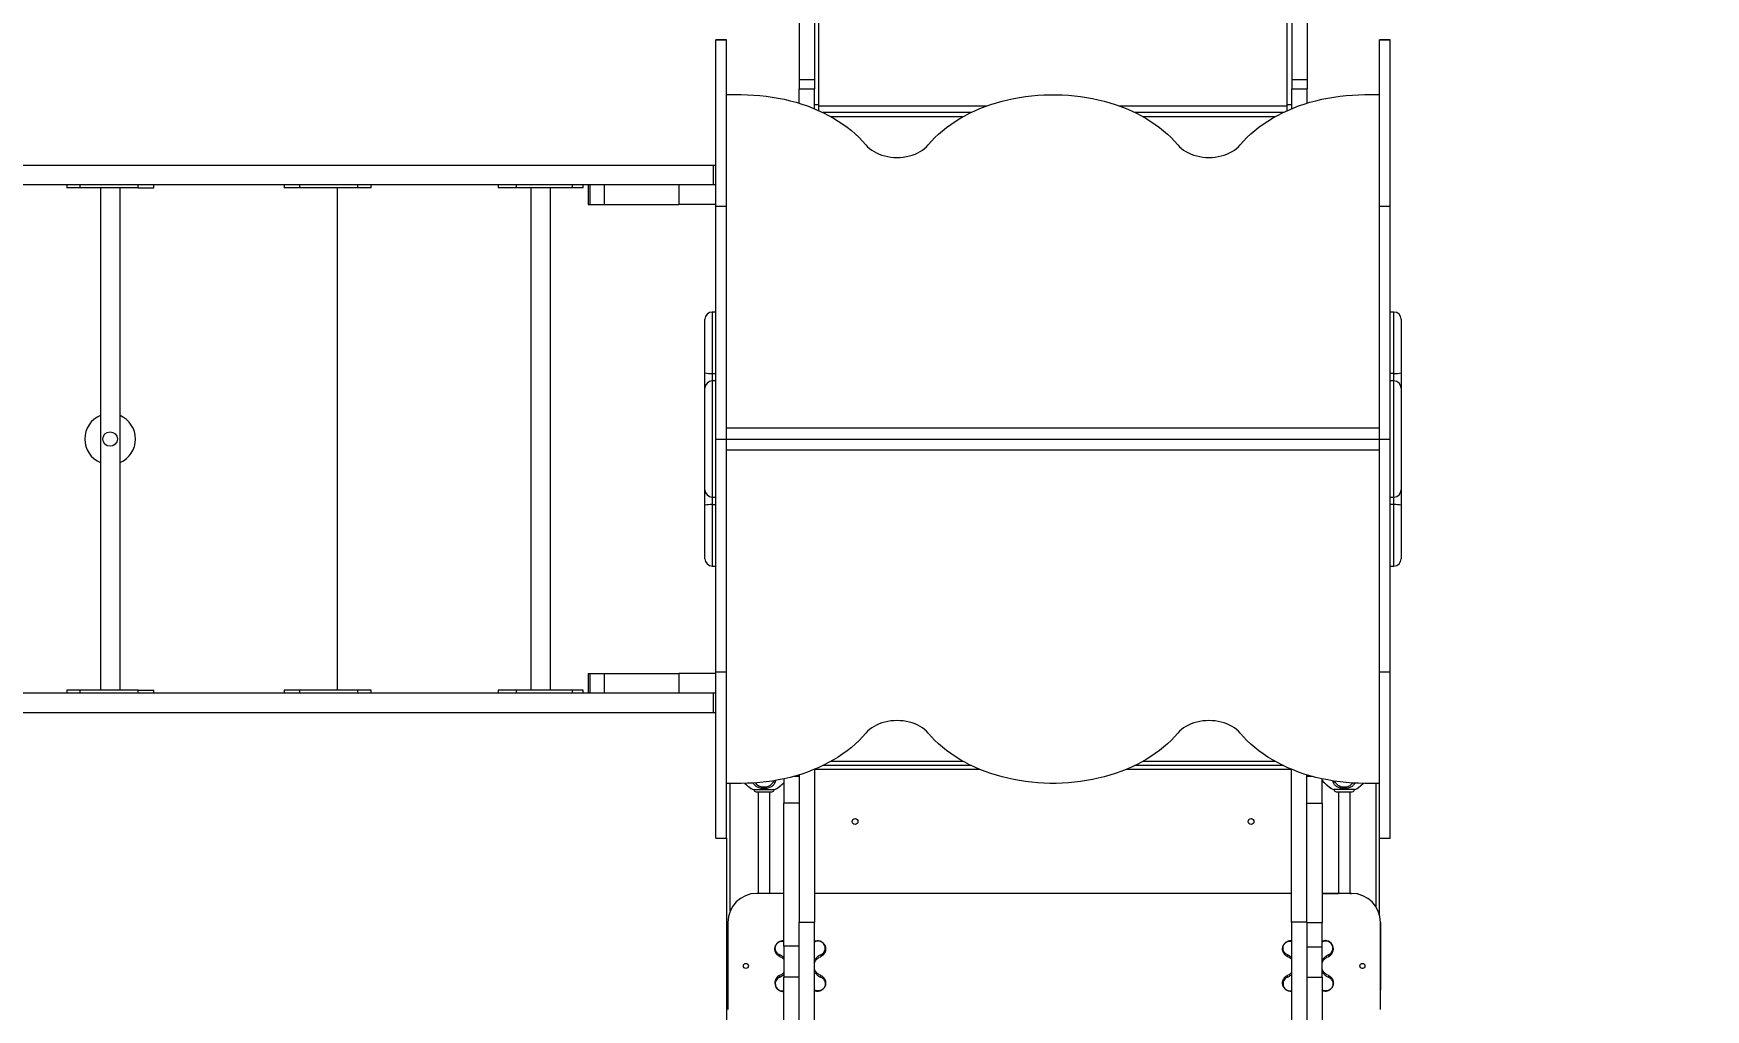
# Model space of a CAD drawing. Header units: millimetres. Extents: x -9608 to 9087, y -7864 to 6934.
# Drawn here: x -3909 to -1603, y 229 to 1574 of the extents above; entities that cross this region are included whole.
import ezdxf

# ---------------------------------------------------------------- set-up
doc = ezdxf.new("R2010")
doc.units = ezdxf.units.MM
for name, color, linetype in [('DIKOM_ОБЪЕКТ', 7, 'Continuous'), ('DIKOM_РАЗМЕР_ЗОНА', 7, 'Continuous'), ('DIKOM_РАЗМЕР_ОБЪЕКТА', 7, 'Continuous')]:
    doc.layers.add(name, color=color, linetype=linetype)
doc.styles.add('style1', font='arial.ttf', dxfattribs={"width": 0.8})
doc.dimstyles.new('1-50', dxfattribs={"dimtxt": 300, "dimasz": 200, "dimexe": 100, "dimexo": 0, "dimgap": 100, "dimtad": 1, "dimtxsty": 'style1', "dimcen": 200, "dimclrd": 7, "dimclre": 7, "dimclrt": 7, "dimadec": 1, "dimazin": 2, "dimtfac": 1, "dimtmove": 0, "dimatfit": 2, "dimfxl": 0, "dimlwd": 25, "dimlwe": 18, "dimarcsym": 0})

# ---------------------------------------------------------------- blocks, each defined once
blk = doc.blocks.new('*D16')
at = {"layer": 'Defpoints', "color": 0, "transparency": 16777216}
for p in [(-6125, 3662.5), (7039, -2261), (7039, -7136.2)]:
    blk.add_point(p, dxfattribs=at)
at = {"layer": 'DIKOM_РАЗМЕР_ОБЪЕКТА', "color": 7, "lineweight": 18, "transparency": 16777216}
for p, q in [((-6125, 3662.5), (-6125, -7236.2)), ((7039, -2261), (7039, -7236.2))]:
    blk.add_line(p, q, dxfattribs=at)
at = {"layer": 'DIKOM_РАЗМЕР_ОБЪЕКТА', "color": 7, "lineweight": 25, "transparency": 16777216}
blk.add_line((-5925, -7136.2), (6839, -7136.2), dxfattribs=at)
at = {"layer": 'DIKOM_РАЗМЕР_ОБЪЕКТА', "color": 7, "transparency": 16777216}
for points in [[(-5925, -7102.9), (-5925, -7169.5), (-6125, -7136.2)], [(6839, -7102.9), (6839, -7169.5), (7039, -7136.2)]]:
    blk.add_solid(points, dxfattribs=at)
at = {"layer": 'DIKOM_РАЗМЕР_ОБЪЕКТА', "color": 7, "transparency": 16777216, "insert": (326.4, -6882.9), "char_height": 300, "attachment_point": 5, "style": 'style1'}
blk.add_mtext('13200', dxfattribs=at)
blk = doc.blocks.new('*D17')
at = {"layer": 'Defpoints', "color": 0, "transparency": 16777216}
for p in [(779.9, 5437.6), (-8598.7, -4942), (837.1, -4942)]:
    blk.add_point(p, dxfattribs=at)
at = {"layer": 'DIKOM_РАЗМЕР_ОБЪЕКТА', "color": 7, "lineweight": 18, "transparency": 16777216}
for p, q in [((779.9, 5437.6), (-8698.7, 5437.6)), ((837.1, -4942), (-8698.7, -4942))]:
    blk.add_line(p, q, dxfattribs=at)
at = {"layer": 'DIKOM_РАЗМЕР_ОБЪЕКТА', "color": 7, "lineweight": 25, "transparency": 16777216}
blk.add_line((-8598.7, 5237.6), (-8598.7, -4742), dxfattribs=at)
at = {"layer": 'DIKOM_РАЗМЕР_ОБЪЕКТА', "color": 7, "transparency": 16777216}
for points in [[(-8632.1, 5237.6), (-8565.4, 5237.6), (-8598.7, 5437.6)], [(-8632.1, -4742), (-8565.4, -4742), (-8598.7, -4942)]]:
    blk.add_solid(points, dxfattribs=at)
at = {"layer": 'DIKOM_РАЗМЕР_ОБЪЕКТА', "color": 7, "transparency": 16777216, "insert": (-8851.9, -261.4), "char_height": 300, "attachment_point": 5, "rotation": 90, "style": 'style1'}
blk.add_mtext('10400', dxfattribs=at)
blk = doc.blocks.new('*D18')
at = {"layer": 'Defpoints', "color": 0, "transparency": 16777216}
for p in [(-1043.2, 6929.6), (-9158.1, -6445.8), (-215.1, -6445.8)]:
    blk.add_point(p, dxfattribs=at)
at = {"layer": 'DIKOM_РАЗМЕР_ЗОНА', "color": 7, "lineweight": 18, "transparency": 16777216}
for p, q in [((-1043.2, 6929.6), (-9258.1, 6929.6)), ((-215.1, -6445.8), (-9258.1, -6445.8))]:
    blk.add_line(p, q, dxfattribs=at)
at = {"layer": 'DIKOM_РАЗМЕР_ЗОНА', "color": 7, "lineweight": 25, "transparency": 16777216}
blk.add_line((-9158.1, 6729.6), (-9158.1, -6245.8), dxfattribs=at)
at = {"layer": 'DIKOM_РАЗМЕР_ЗОНА', "color": 7, "transparency": 16777216}
for points in [[(-9191.5, 6729.6), (-9124.8, 6729.6), (-9158.1, 6929.6)], [(-9191.5, -6245.8), (-9124.8, -6245.8), (-9158.1, -6445.8)]]:
    blk.add_solid(points, dxfattribs=at)
at = {"layer": 'DIKOM_РАЗМЕР_ЗОНА', "color": 7, "transparency": 16777216, "insert": (-9411.4, -257.2), "char_height": 300, "attachment_point": 5, "rotation": 90, "style": 'style1'}
blk.add_mtext('13400', dxfattribs=at)
blk = doc.blocks.new('*D19')
at = {"layer": 'Defpoints', "color": 0, "transparency": 16777216}
for p in [(-8101.5, 2662.5), (9079.7, -1911.4), (9079.7, -7764.5)]:
    blk.add_point(p, dxfattribs=at)
at = {"layer": 'DIKOM_РАЗМЕР_ЗОНА', "color": 7, "lineweight": 18, "transparency": 16777216}
for p, q in [((-8101.5, 2662.5), (-8101.5, -7864.5)), ((9079.7, -1911.4), (9079.7, -7864.5))]:
    blk.add_line(p, q, dxfattribs=at)
at = {"layer": 'DIKOM_РАЗМЕР_ЗОНА', "color": 7, "lineweight": 25, "transparency": 16777216}
blk.add_line((-7901.5, -7764.5), (8879.7, -7764.5), dxfattribs=at)
at = {"layer": 'DIKOM_РАЗМЕР_ЗОНА', "color": 7, "transparency": 16777216}
for points in [[(-7901.5, -7731.1), (-7901.5, -7797.8), (-8101.5, -7764.5)], [(8879.7, -7731.1), (8879.7, -7797.8), (9079.7, -7764.5)]]:
    blk.add_solid(points, dxfattribs=at)
at = {"layer": 'DIKOM_РАЗМЕР_ЗОНА', "color": 7, "transparency": 16777216, "insert": (369.4, -7511.3), "char_height": 300, "attachment_point": 5, "style": 'style1'}
blk.add_mtext('17200', dxfattribs=at)

msp = doc.modelspace()

# ---------------------------------------------------------------- linework, layer by layer
at = {"layer": 'DIKOM_ОБЪЕКТ', "color": 7, "linetype": 'Continuous', "lineweight": 15}
for p, q in [((-2826.123, 1476.329), (-2826.123, 2902.641)), ((-2180.112, 1476.329), (-2180.112, 2902.787)), ((-2853.116, 1719.494), (-2853.116, 1511.011)), ((-2832.12, 1719.494), (-2832.12, 1511.011)), ((-2173.886, 1719.494), (-2173.886, 1511.011)), ((-2152.875, 1719.494), (-2152.875, 1511.011)), ((-2953.122, 1565.402), (-2968.121, 1565.402)), ((-2968.121, 1565.4), (-2968.121, 1565.402)), ((-2968.121, 1565.4), (-2953.122, 1565.4)), ((-2968.121, 1336.302), (-2968.121, 1565.4)), ((-2953.122, 1565.4), (-2953.122, 1565.402)), ((-2953.122, 1336.302), (-2953.122, 1565.4)), ((-2038.113, 1565.402), (-2053.113, 1565.402)), ((-2053.113, 1565.4), (-2053.113, 1565.402)), ((-2053.113, 1565.4), (-2038.113, 1565.4)), ((-2053.113, 1336.302), (-2053.113, 1565.4)), ((-2038.113, 1565.4), (-2038.113, 1565.402)), ((-2038.113, 1336.302), (-2038.113, 1565.4)), ((-2853.116, 1511.011), (-2832.12, 1511.011)), ((-2853.116, 1511.011), (-2853.116, 1497.782)), ((-2832.12, 1511.011), (-2832.12, 1497.782)), ((-2173.886, 1511.011), (-2152.875, 1511.011)), ((-2173.886, 1511.011), (-2173.886, 1497.782)), ((-2152.875, 1511.011), (-2152.875, 1497.782)), ((-2953.122, 1489.963), (-2933.118, 1489.963)), ((-2853.116, 1497.782), (-2832.12, 1497.782)), ((-2853.116, 1478.156), (-2853.116, 1497.782)), ((-2832.12, 1470.605), (-2832.12, 1497.782)), ((-2832.12, 1476.329), (-2826.123, 1476.329)), ((-2826.123, 1468.022), (-2826.123, 1476.329)), ((-2180.112, 1468.022), (-2180.112, 1476.329)), ((-2180.112, 1476.329), (-2173.886, 1476.329)), ((-2173.886, 1497.782), (-2152.875, 1497.782)), ((-2173.886, 1470.702), (-2173.886, 1497.782)), ((-2152.875, 1478.229), (-2152.875, 1497.782)), ((-2073.117, 1489.963), (-2053.113, 1489.963)), ((-2826.123, 1474.535), (-2593.945, 1474.535)), ((-2615.567, 1465.494), (-2820.676, 1465.494)), ((-2627.133, 1459.494), (-2809.11, 1459.494)), ((-2412.274, 1474.535), (-2180.112, 1474.535)), ((-2185.559, 1465.494), (-2390.668, 1465.494)), ((-2197.125, 1459.494), (-2379.102, 1459.494)), ((-2971.28, 1392.494), (-4334.958, 1392.494)), ((-2971.28, 1365.494), (-2971.28, 1392.494)), ((-2968.121, 1392.494), (-2971.28, 1392.494)), ((-3017.484, 1365.494), (-4251.95, 1365.494)), ((-3862.912, 1365.494), (-3862.912, 1361.494)), ((-3844.495, 1361.494), (-3862.912, 1361.494)), ((-3844.495, 1361.494), (-3844.495, 1365.494)), ((-3764.737, 1361.494), (-3844.495, 1361.494)), ((-3816.541, 1361.494), (-3816.541, 669.494)), ((-3789.533, 669.494), (-3789.533, 1361.494)), ((-3764.737, 1361.494), (-3764.737, 1365.494)), ((-3764.737, 1361.494), (-3743.161, 1361.494)), ((-3743.161, 1361.494), (-3743.161, 1365.494)), ((-3563.168, 1365.494), (-3563.168, 1361.494)), ((-3541.592, 1361.494), (-3563.168, 1361.494)), ((-3541.592, 1361.494), (-3541.592, 1365.494)), ((-3461.835, 1361.494), (-3541.592, 1361.494)), ((-3489.789, 669.494), (-3489.789, 1361.494)), ((-3461.835, 1361.494), (-3461.835, 1365.494)), ((-3443.417, 1361.494), (-3461.835, 1361.494)), ((-3443.417, 1361.494), (-3443.417, 1365.494)), ((-3268.155, 1365.494), (-3268.155, 1361.494)), ((-3242.993, 1361.494), (-3268.155, 1361.494)), ((-3242.993, 1361.494), (-3242.993, 1365.494)), ((-3165.707, 1361.494), (-3242.993, 1361.494)), ((-3223.004, 1361.494), (-3223.004, 669.494)), ((-3196.011, 669.494), (-3196.011, 1361.494)), ((-3165.707, 1361.494), (-3165.707, 1365.494)), ((-3150.861, 1361.494), (-3165.707, 1361.494)), ((-3150.861, 1361.494), (-3150.861, 1365.494)), ((-3144.132, 1365.494), (-3144.132, 1338.494)), ((-3141.827, 1365.494), (-3141.827, 1338.494)), ((-3122.205, 1365.494), (-3122.205, 1338.494)), ((-3019.025, 1365.494), (-3019.025, 1338.494)), ((-2968.121, 1365.494), (-3017.484, 1365.494)), ((-3144.132, 1338.494), (-3141.827, 1338.494)), ((-3141.827, 1338.494), (-3122.205, 1338.494)), ((-3122.205, 1338.494), (-3019.025, 1338.494)), ((-2968.121, 1338.494), (-3019.025, 1338.494)), ((-2968.121, 1336.302), (-2953.122, 1336.302)), ((-2968.121, 1015.494), (-2968.121, 1336.302)), ((-2953.122, 1015.494), (-2953.122, 1336.302)), ((-2053.113, 1336.302), (-2038.113, 1336.302)), ((-2053.113, 1015.494), (-2053.113, 1336.302)), ((-2038.113, 1015.494), (-2038.113, 1336.302)), ((-2983.121, 1106.491), (-2983.121, 1180.494)), ((-2968.121, 1190.494), (-2973.111, 1190.494)), ((-2973.111, 1190.494), (-2973.111, 1105.919)), ((-2033.109, 1190.494), (-2038.113, 1190.494)), ((-2033.109, 1105.919), (-2033.109, 1190.494)), ((-2023.114, 1180.494), (-2023.114, 1106.491)), ((-2983.121, 1085.494), (-2983.121, 1106.491)), ((-2983.121, 945.494), (-2983.121, 1085.494)), ((-2973.111, 1105.919), (-2968.121, 1105.919)), ((-2973.111, 1105.919), (-2973.111, 1095.494)), ((-2968.121, 1095.494), (-2973.111, 1095.494)), ((-2973.111, 1095.494), (-2973.111, 935.494)), ((-2033.109, 1105.919), (-2038.113, 1105.919)), ((-2033.109, 1095.494), (-2038.113, 1095.494)), ((-2033.109, 1095.494), (-2033.109, 1105.919)), ((-2033.109, 935.494), (-2033.109, 1095.494)), ((-2023.114, 1106.491), (-2023.114, 1085.494)), ((-2023.114, 1085.494), (-2023.114, 945.494)), ((-2968.121, 1015.494), (-2953.122, 1015.494)), ((-2968.121, 694.686), (-2968.121, 1015.494)), ((-2053.113, 1030.344), (-2953.122, 1030.344)), ((-2953.122, 1015.494), (-2053.113, 1015.494)), ((-2953.122, 694.686), (-2953.122, 1015.494)), ((-2053.113, 1015.494), (-2038.113, 1015.494)), ((-2053.113, 694.686), (-2053.113, 1015.494)), ((-2038.113, 694.686), (-2038.113, 1015.494)), ((-2953.122, 1000.645), (-2053.113, 1000.645)), ((-2983.121, 924.498), (-2983.121, 945.494)), ((-2023.114, 945.494), (-2023.114, 924.498)), ((-2983.121, 850.494), (-2983.121, 924.498)), ((-2973.111, 935.494), (-2968.121, 935.494)), ((-2973.111, 935.494), (-2973.111, 925.07)), ((-2973.111, 925.07), (-2968.121, 925.07)), ((-2973.111, 925.07), (-2973.111, 840.494)), ((-2038.113, 935.494), (-2033.109, 935.494)), ((-2033.109, 925.07), (-2038.113, 925.07)), ((-2033.109, 925.07), (-2033.109, 935.494)), ((-2033.109, 840.494), (-2033.109, 925.07)), ((-2023.114, 924.498), (-2023.114, 850.494)), ((-2973.111, 840.494), (-2968.121, 840.494)), ((-2038.113, 840.494), (-2033.109, 840.494)), ((-3144.132, 692.494), (-3144.132, 665.494)), ((-3144.132, 692.494), (-3141.827, 692.494)), ((-3141.827, 692.494), (-3141.827, 665.494)), ((-3141.827, 692.494), (-3122.205, 692.494)), ((-3122.205, 692.494), (-3122.205, 665.494)), ((-3122.205, 692.494), (-3019.025, 692.494)), ((-3019.025, 692.494), (-3019.025, 665.494)), ((-2968.121, 692.494), (-3019.025, 692.494)), ((-2968.121, 694.686), (-2953.122, 694.686)), ((-2968.121, 465.589), (-2968.121, 694.686)), ((-2953.122, 465.589), (-2953.122, 694.686)), ((-2053.113, 694.686), (-2038.113, 694.686)), ((-2053.113, 465.589), (-2053.113, 694.686)), ((-2038.113, 465.589), (-2038.113, 694.686)), ((-3862.912, 669.494), (-3862.912, 665.494)), ((-3844.495, 669.494), (-3862.912, 669.494)), ((-3844.495, 665.494), (-3844.495, 669.494)), ((-3764.737, 669.494), (-3844.495, 669.494)), ((-3764.737, 665.494), (-3764.737, 669.494)), ((-3764.737, 669.494), (-3743.161, 669.494)), ((-3743.161, 665.494), (-3743.161, 669.494)), ((-3563.168, 669.494), (-3563.168, 665.494)), ((-3541.592, 669.494), (-3563.168, 669.494)), ((-3541.592, 665.494), (-3541.592, 669.494)), ((-3461.835, 669.494), (-3541.592, 669.494)), ((-3461.835, 665.494), (-3461.835, 669.494)), ((-3443.417, 669.494), (-3461.835, 669.494)), ((-3443.417, 665.494), (-3443.417, 669.494)), ((-3268.155, 669.494), (-3268.155, 665.494)), ((-3242.993, 669.494), (-3268.155, 669.494)), ((-3242.993, 665.494), (-3242.993, 669.494)), ((-3165.707, 669.494), (-3242.993, 669.494)), ((-3165.707, 665.494), (-3165.707, 669.494)), ((-3150.861, 669.494), (-3165.707, 669.494)), ((-3150.861, 665.494), (-3150.861, 669.494)), ((-3017.484, 665.494), (-4251.95, 665.494)), ((-2968.121, 665.494), (-3017.484, 665.494)), ((-2971.28, 638.494), (-2971.28, 665.494)), ((-2971.28, 638.494), (-4334.958, 638.494)), ((-2968.121, 638.494), (-2971.28, 638.494)), ((-2832.12, 560.384), (-2832.12, 349.913)), ((-2831.845, 560.494), (-2604.382, 560.494)), ((-2615.567, 565.494), (-2820.676, 565.494)), ((-2809.11, 571.494), (-2627.133, 571.494)), ((-2401.852, 560.494), (-2174.39, 560.494)), ((-2185.559, 565.494), (-2390.668, 565.494)), ((-2379.102, 571.494), (-2197.125, 571.494)), ((-2174.115, 349.845), (-2174.115, 560.384)), ((-2933.118, 541.026), (-2953.122, 541.026)), ((-2948.117, 365.858), (-2948.117, 541.026)), ((-2915.616, 532.494), (-2887.616, 532.494)), ((-2888.821, 544.065), (-2888.455, 544.707)), ((-2888.821, 544.538), (-2888.821, 544.065)), ((-2874.112, 547.319), (-2874.112, 513.659)), ((-2853.116, 550.523), (-2861.066, 550.523)), ((-2853.116, 552.832), (-2853.116, 349.913)), ((-2153.119, 349.845), (-2153.119, 552.832)), ((-2145.154, 550.519), (-2153.119, 550.519)), ((-2132.123, 514.011), (-2132.123, 547.319)), ((-2132.123, 544.918), (-2129.987, 542.619)), ((-2118.008, 544.739), (-2116.91, 542.568)), ((-2087.613, 532.494), (-2115.613, 532.494)), ((-2114.423, 544.065), (-2114.423, 544.074)), ((-2053.113, 541.026), (-2073.117, 541.026)), ((-2058.118, 541.026), (-2058.118, 371.356)), ((-2909.619, 529.494), (-2909.619, 389.494)), ((-2893.613, 389.494), (-2893.613, 529.494)), ((-2853.116, 513.659), (-2874.112, 513.659)), ((-2874.112, 316.942), (-2874.112, 513.659)), ((-2153.119, 514.011), (-2132.123, 514.011)), ((-2132.123, 514.011), (-2132.123, 349.514)), ((-2109.616, 529.494), (-2109.616, 389.495)), ((-2093.625, 389.494), (-2093.625, 529.494)), ((-2968.121, 465.589), (-2953.122, 465.589)), ((-2968.121, 465.587), (-2968.121, 465.589)), ((-2968.121, 465.587), (-2953.122, 465.587)), ((-2953.122, 465.587), (-2953.122, 465.589)), ((-2953.122, 465.587), (-2953.122, -868.832)), ((-2053.113, 465.589), (-2038.113, 465.589)), ((-2053.113, 465.587), (-2053.113, 465.589)), ((-2053.113, 465.587), (-2038.113, 465.587)), ((-2053.113, 360.354), (-2053.113, 465.587)), ((-2038.113, 465.587), (-2038.113, 465.589)), ((-2874.112, 389.494), (-2911.618, 389.494)), ((-2174.115, 389.494), (-2832.12, 389.494)), ((-2132.123, 389.496), (-2109.616, 389.495)), ((-2091.611, 389.494), (-2132.123, 389.494)), ((-2109.616, 389.494), (-2109.616, 389.495)), ((-2093.625, 389.495), (-2093.61, 389.495)), ((-2093.61, 389.494), (-2093.61, 389.495)), ((-2093.61, 389.495), (-2091.611, 389.495)), ((-2951.611, 349.495), (-2951.611, 229.495)), ((-2853.116, 349.913), (-2832.12, 349.913)), ((-2853.116, 30.135), (-2853.116, 349.913)), ((-2832.12, 30.135), (-2832.12, 349.913)), ((-2153.119, 349.845), (-2174.115, 349.845)), ((-2174.115, 349.845), (-2174.115, 30.067)), ((-2153.119, 349.845), (-2153.119, 30.067)), ((-2153.119, 349.514), (-2132.123, 349.514)), ((-2132.123, 315.886), (-2132.123, 349.514)), ((-2051.617, 229.495), (-2051.617, 349.495)), ((-2051.617, 349.494), (-2051.617, 256.738)), ((-2875.119, 324.494), (-2874.112, 324.346)), ((-2853.116, 316.942), (-2874.112, 316.942)), ((-2874.112, 316.942), (-2874.112, 274.313)), ((-2153.119, 315.886), (-2132.123, 315.886)), ((-2132.123, 274.161), (-2132.123, 315.886)), ((-2853.116, 274.313), (-2874.112, 274.313)), ((-2874.112, 96.952), (-2874.112, 274.313)), ((-2174.115, 254.644), (-2175.122, 254.497)), ((-2153.119, 274.161), (-2132.123, 274.161)), ((-2132.123, 274.161), (-2132.123, 97.031))]:
    msp.add_line(p, q, dxfattribs=at)
at = {"layer": 'DIKOM_ОБЪЕКТ', "color": 7, "linetype": 'Continuous', "lineweight": 15, "flags": 128}
for points in [[(-2933.118, 1489.963), (-2924.496, 1489.831), (-2915.875, 1489.437), (-2907.3, 1488.781), (-2898.77, 1487.863), (-2890.317, 1486.687), (-2881.924, 1485.253), (-2873.639, 1483.565), (-2865.46, 1481.626), (-2857.404, 1479.439), (-2849.5, 1477.008), (-2841.733, 1474.339), (-2834.149, 1471.436), (-2826.749, 1468.304), (-2819.547, 1464.949), (-2812.543, 1461.377), (-2805.783, 1457.596), (-2799.252, 1453.612), (-2792.966, 1449.432), (-2786.939, 1445.065), (-2781.186, 1440.518), (-2775.723, 1435.8), (-2770.551, 1430.919), (-2765.683, 1425.886), (-2761.121, 1420.708)], [(-2675.122, 1420.708), (-2670.651, 1425.782), (-2665.891, 1430.717), (-2660.84, 1435.506), (-2655.499, 1440.139), (-2649.884, 1444.609), (-2644.025, 1448.907), (-2637.891, 1453.027), (-2631.528, 1456.959), (-2624.936, 1460.698), (-2618.131, 1464.237), (-2611.111, 1467.57), (-2603.909, 1470.69), (-2596.524, 1473.591), (-2588.971, 1476.27), (-2581.265, 1478.72), (-2573.422, 1480.938), (-2565.442, 1482.92), (-2557.355, 1484.662), (-2549.176, 1486.161), (-2540.921, 1487.414), (-2532.59, 1488.419), (-2524.197, 1489.175), (-2515.79, 1489.679), (-2507.336, 1489.931), (-2498.883, 1489.931), (-2490.445, 1489.679), (-2482.022, 1489.175), (-2473.645, 1488.419), (-2465.314, 1487.414), (-2457.059, 1486.161), (-2448.865, 1484.662), (-2440.793, 1482.92), (-2432.813, 1480.938), (-2424.97, 1478.72), (-2417.264, 1476.27), (-2409.711, 1473.591), (-2402.325, 1470.69), (-2395.108, 1467.57), (-2388.104, 1464.237), (-2381.284, 1460.698), (-2374.692, 1456.959), (-2368.329, 1453.027), (-2362.21, 1448.907), (-2356.351, 1444.609), (-2350.736, 1440.139), (-2345.395, 1435.506), (-2340.344, 1430.717), (-2335.584, 1425.782), (-2331.113, 1420.708)], [(-2245.114, 1420.708), (-2240.552, 1425.886), (-2235.684, 1430.919), (-2230.512, 1435.8), (-2225.034, 1440.518), (-2219.296, 1445.065), (-2213.269, 1449.432), (-2206.982, 1453.612), (-2200.452, 1457.596), (-2193.677, 1461.377), (-2186.688, 1464.949), (-2179.486, 1468.304), (-2172.086, 1471.436), (-2164.487, 1474.339), (-2156.735, 1477.008), (-2148.831, 1479.439), (-2140.775, 1481.626), (-2132.596, 1483.565), (-2124.31, 1485.253), (-2115.918, 1486.687), (-2107.449, 1487.863), (-2098.92, 1488.781), (-2090.344, 1489.437), (-2081.738, 1489.831), (-2073.117, 1489.963)], [(-2761.121, 1420.708), (-2758.756, 1418.155), (-2756.1, 1415.756), (-2753.156, 1413.527), (-2749.951, 1411.486), (-2746.503, 1409.648), (-2742.856, 1408.026), (-2739.026, 1406.633), (-2735.028, 1405.479), (-2730.908, 1404.572), (-2726.697, 1403.92), (-2722.424, 1403.526), (-2718.121, 1403.395), (-2713.803, 1403.526), (-2709.531, 1403.92), (-2705.319, 1404.572), (-2701.199, 1405.479), (-2697.217, 1406.633), (-2693.372, 1408.026), (-2689.725, 1409.648), (-2686.276, 1411.486), (-2683.072, 1413.527), (-2680.142, 1415.756), (-2677.472, 1418.155), (-2675.122, 1420.708)], [(-2331.113, 1420.708), (-2328.763, 1418.155), (-2326.093, 1415.756), (-2323.148, 1413.527), (-2319.943, 1411.486), (-2316.51, 1409.648), (-2312.863, 1408.026), (-2309.018, 1406.633), (-2305.035, 1405.479), (-2300.916, 1404.572), (-2296.704, 1403.92), (-2292.432, 1403.526), (-2288.113, 1403.395), (-2283.81, 1403.526), (-2279.538, 1403.92), (-2275.311, 1404.572), (-2271.207, 1405.479), (-2267.209, 1406.633), (-2263.379, 1408.026), (-2259.717, 1409.648), (-2256.284, 1411.486), (-2253.079, 1413.527), (-2250.134, 1415.756), (-2247.479, 1418.155), (-2245.114, 1420.708)], [(-2675.122, 610.281), (-2677.472, 612.834), (-2680.142, 615.233), (-2683.072, 617.462), (-2686.276, 619.503), (-2689.725, 621.341), (-2693.372, 622.963), (-2697.217, 624.356), (-2701.199, 625.51), (-2705.319, 626.417), (-2709.531, 627.069), (-2713.803, 627.463), (-2718.121, 627.594), (-2722.424, 627.463), (-2726.697, 627.069), (-2730.908, 626.417), (-2735.028, 625.51), (-2739.026, 624.356), (-2742.856, 622.963), (-2746.503, 621.341), (-2749.951, 619.503), (-2753.156, 617.462), (-2756.1, 615.233), (-2758.756, 612.834), (-2761.121, 610.281)], [(-2245.114, 610.281), (-2247.479, 612.834), (-2250.134, 615.233), (-2253.079, 617.462), (-2256.284, 619.503), (-2259.717, 621.341), (-2263.379, 622.963), (-2267.209, 624.356), (-2271.207, 625.51), (-2275.311, 626.417), (-2279.538, 627.069), (-2283.81, 627.463), (-2288.113, 627.594), (-2292.432, 627.463), (-2296.704, 627.069), (-2300.916, 626.417), (-2305.035, 625.51), (-2309.018, 624.356), (-2312.863, 622.963), (-2316.51, 621.341), (-2319.943, 619.503), (-2323.148, 617.462), (-2326.093, 615.233), (-2328.763, 612.834), (-2331.113, 610.281)], [(-2761.121, 610.281), (-2765.683, 605.103), (-2770.551, 600.069), (-2775.723, 595.189), (-2781.186, 590.471), (-2786.939, 585.924), (-2792.966, 581.557), (-2799.252, 577.377), (-2805.783, 573.393), (-2812.543, 569.611), (-2819.547, 566.04), (-2826.749, 562.685), (-2834.149, 559.553), (-2841.733, 556.65), (-2849.5, 553.98), (-2857.404, 551.55), (-2865.46, 549.363), (-2873.639, 547.424), (-2881.924, 545.736), (-2890.317, 544.302), (-2898.77, 543.126), (-2907.3, 542.208), (-2915.875, 541.552), (-2924.496, 541.157), (-2933.118, 541.026)], [(-2331.113, 610.281), (-2335.584, 605.207), (-2340.344, 600.272), (-2345.395, 595.483), (-2350.736, 590.85), (-2356.351, 586.38), (-2362.21, 582.081), (-2368.329, 577.962), (-2374.692, 574.029), (-2381.284, 570.29), (-2388.104, 566.751), (-2395.108, 563.419), (-2402.325, 560.299), (-2409.711, 557.397), (-2417.264, 554.719), (-2424.97, 552.268), (-2432.813, 550.05), (-2440.793, 548.069), (-2448.865, 546.327), (-2457.059, 544.828), (-2465.314, 543.575), (-2473.645, 542.57), (-2482.022, 541.814), (-2490.445, 541.31), (-2498.883, 541.057), (-2507.336, 541.057), (-2515.79, 541.31), (-2524.197, 541.814), (-2532.59, 542.57), (-2540.921, 543.575), (-2549.176, 544.828), (-2557.355, 546.327), (-2565.442, 548.069), (-2573.422, 550.05), (-2581.265, 552.268), (-2588.971, 554.719), (-2596.524, 557.397), (-2603.909, 560.299), (-2611.111, 563.419), (-2618.131, 566.751), (-2624.936, 570.29), (-2631.528, 574.029), (-2637.891, 577.962), (-2644.025, 582.081), (-2649.884, 586.38), (-2655.499, 590.85), (-2660.84, 595.483), (-2665.891, 600.272), (-2670.651, 605.207), (-2675.122, 610.281)], [(-2073.117, 541.026), (-2081.738, 541.157), (-2090.344, 541.552), (-2098.92, 542.208), (-2107.449, 543.126), (-2115.918, 544.302), (-2124.31, 545.736), (-2132.596, 547.424), (-2140.775, 549.363), (-2148.831, 551.55), (-2156.735, 553.98), (-2164.487, 556.65), (-2172.086, 559.553), (-2179.486, 562.685), (-2186.688, 566.04), (-2193.677, 569.611), (-2200.452, 573.393), (-2206.982, 577.377), (-2213.269, 581.557), (-2219.296, 585.924), (-2225.034, 590.471), (-2230.512, 595.189), (-2235.684, 600.069), (-2240.552, 605.103), (-2245.114, 610.281)], [(-2129.758, 542.568), (-2129.91, 542.574), (-2129.987, 542.619)], [(-2879.33, 302.295), (-2879.575, 302.434), (-2879.758, 302.645), (-2879.91, 302.921), (-2880.002, 303.25), (-2880.032, 303.617), (-2880.002, 304.007), (-2879.91, 304.403), (-2879.758, 304.789)], [(-2823.468, 304.789), (-2823.331, 304.403), (-2823.239, 304.007), (-2823.209, 303.617), (-2823.239, 303.25), (-2823.331, 302.921), (-2823.468, 302.645), (-2823.666, 302.434), (-2823.895, 302.295)], [(-2179.761, 304.791), (-2179.913, 304.405), (-2180.005, 304.009), (-2180.035, 303.619), (-2180.005, 303.252), (-2179.913, 302.924), (-2179.761, 302.648), (-2179.562, 302.435), (-2179.334, 302.297)], [(-2123.471, 304.791), (-2123.319, 304.405), (-2123.227, 304.009), (-2123.196, 303.619), (-2123.227, 303.252), (-2123.319, 302.924), (-2123.471, 302.648), (-2123.669, 302.435), (-2123.898, 302.297)], [(-2879.758, 274.2), (-2879.91, 274.586), (-2880.002, 274.982), (-2880.032, 275.372), (-2880.002, 275.739), (-2879.91, 276.067), (-2879.758, 276.343), (-2879.575, 276.555), (-2879.33, 276.694)], [(-2823.468, 274.2), (-2823.331, 274.586), (-2823.239, 274.982), (-2823.209, 275.372), (-2823.239, 275.739), (-2823.331, 276.067), (-2823.468, 276.343), (-2823.666, 276.555), (-2823.895, 276.694)], [(-2179.761, 274.202), (-2179.913, 274.588), (-2180.005, 274.984), (-2180.035, 275.374), (-2180.005, 275.741), (-2179.913, 276.07), (-2179.761, 276.346), (-2179.562, 276.557), (-2179.334, 276.696)], [(-2123.898, 276.696), (-2123.669, 276.557), (-2123.471, 276.346), (-2123.319, 276.07), (-2123.227, 275.741), (-2123.196, 275.374), (-2123.227, 274.984), (-2123.319, 274.588), (-2123.471, 274.202)], [(-2076.474, 285.997), (-2076.611, 285.995), (-2077.191, 286.043)]]:
    msp.add_lwpolyline(points, dxfattribs=at)
at = {"layer": 'DIKOM_ОБЪЕКТ', "color": 7, "linetype": 'Continuous', "lineweight": 15}
for centre, radius in [((-3803.224, 1015.494), 10), ((-2776.116, 488.494), 4), ((-2230.116, 488.494), 4), ((-2926.616, 289.494), 3.5), ((-2076.616, 289.494), 3.5)]:
    msp.add_circle(centre, radius, dxfattribs=at)
for centre, radius, start, end in [((-2973.116, 1180.494), 10, 90, 180), ((-2033.116, 1180.494), 10, 0, 90), ((-2975.604, 1150.16), 44.311, 260.233636, 273.225621), ((-2973.116, 1085.494), 10, 90, 180), ((-2033.116, 1085.494), 10, 0, 90), ((-2030.624, 1150.115), 44.266, 266.782648, 279.768058), ((-3803.224, 1015.494), 35, 112.362148, 247.637852), ((-3803.224, 1015.494), 35, 293.029142, 66.970858), ((-2973.116, 945.494), 10, 180, 270), ((-2033.116, 945.494), 10, 270, 0), ((-2975.604, 880.829), 44.311, 86.774379, 99.766364), ((-2030.624, 880.874), 44.266, 80.231942, 93.217352), ((-2973.116, 850.494), 10, 180, 270), ((-2033.116, 850.494), 10, 270, 0), ((-2901.617, 578.738), 48.317, 248.461252, 253.156755), ((-2912.617, 532.494), 3, 180, 270), ((-2890.617, 532.494), 3, 270, 0), ((-2886.513, 545.082), 2.522, 203.792867, 274.421011), ((-2901.617, 578.738), 48.317, 286.843245, 291.538333), ((-2101.617, 578.738), 48.317, 248.461252, 253.156755), ((-2116.72, 545.067), 2.507, 265.661518, 336.433847), ((-2112.617, 532.494), 3, 180, 270), ((-2090.617, 532.494), 3, 270, 0), ((-2101.617, 578.738), 48.317, 286.843245, 291.538333), ((-2911.616, 349.494), 40, 90, 180), ((-2091.616, 349.494), 40, 0, 90), ((-2091.614, 349.495), 40, 359.998597, 89.998597), ((-2827.08, 314.001), 9.895, 291.407082, 120.621713), ((-2128.108, 312.995), 11.497, 291.479728, 110.438153), ((-2127.078, 314.005), 9.895, 291.380721, 120.649288), ((-2875.128, 265.999), 11.491, 111.452559, 275.072496), ((-2876.175, 264.992), 9.881, 111.26208, 282.050053), ((-2176.171, 264.996), 9.881, 111.303954, 282.008179)]:
    msp.add_arc(centre, radius, start, end, dxfattribs=at)
for points, knots in [([(-2928.311, 541.079), (-2928.245, 541.017), (-2927.561, 540.375), (-2926.283, 539.279), (-2924.564, 537.808), (-2922.994, 536.539), (-2921.672, 535.474), (-2920.636, 534.686), (-2919.992, 534.176), (-2919.902, 534.118), (-2919.858, 534.09)], [0, 0, 0, 0, 0.0152784, 0.1579753, 0.3000427, 0.4420835, 0.58312972, 0.72451152, 0.86459485, 1, 1, 1, 1]), ([(-2919.354, 533.798), (-2919.395, 533.829), (-2919.477, 533.891), (-2920.165, 534.42), (-2921.222, 535.234), (-2922.599, 536.324), (-2924.191, 537.64), (-2925.97, 539.128), (-2927.304, 540.294), (-2928.046, 540.977), (-2928.159, 541.081)], [0, 0, 0, 0, 0.13671325, 0.27642631, 0.41695415, 0.55696533, 0.69698451, 0.83750814, 0.97546732, 1, 1, 1, 1]), ([(-2919.858, 534.084), (-2919.778, 534.025), (-2919.621, 533.91), (-2919.443, 533.832), (-2919.354, 533.794)], [0, 0, 0, 0, 0.50638223, 1, 1, 1, 1]), ([(-2901.624, 533.794), (-2902.53, 533.827), (-2903.901, 533.876), (-2905.675, 534.166), (-2907.381, 534.563), (-2909.409, 535.247), (-2911.296, 536.209), (-2912.753, 537.199), (-2913.87, 538.133), (-2914.989, 539.309), (-2915.865, 540.478), (-2916.294, 541.341), (-2916.44, 541.635)], [0, 0, 0, 0, 0.13230749, 0.19995176, 0.26756554, 0.39905345, 0.53610878, 0.62224343, 0.71158991, 0.80442071, 0.93331054, 1, 1, 1, 1]), ([(-2901.624, 535.654), (-2902.409, 535.687), (-2903.592, 535.736), (-2905.115, 536.034), (-2906.326, 536.366), (-2907.59, 536.828), (-2908.865, 537.464), (-2910.723, 538.647), (-2912.336, 540.064), (-2913.01, 541.438), (-2913.19, 541.803)], [0, 0, 0, 0, 0.15111251, 0.2277172, 0.30523557, 0.40393557, 0.50518213, 0.61110341, 0.89663705, 1, 1, 1, 1]), ([(-2888.821, 544.065), (-2889.337, 542.907), (-2890.011, 541.391), (-2891.406, 539.793), (-2892.254, 538.947), (-2893.436, 538.032), (-2894.984, 537.103), (-2897.032, 536.293), (-2899.26, 535.754), (-2900.839, 535.687), (-2901.624, 535.654)], [0, 0, 0, 0, 0.26423446, 0.34598126, 0.42412508, 0.50005582, 0.6286836, 0.75056093, 0.87597218, 1, 1, 1, 1]), ([(-2886.319, 542.568), (-2886.599, 541.972), (-2887.159, 540.781), (-2888.369, 539.126), (-2889.882, 537.638), (-2891.716, 536.317), (-2893.84, 535.24), (-2896.266, 534.427), (-2898.879, 533.892), (-2900.712, 533.827), (-2901.624, 533.794)], [0, 0, 0, 0, 0.12511716, 0.25010835, 0.37872492, 0.50007528, 0.62784506, 0.75047713, 0.87582086, 1, 1, 1, 1]), ([(-2886.319, 542.568), (-2885.986, 543.317), (-2885.59, 544.207), (-2884.968, 545.175), (-2884.869, 545.328)], [0, 0, 0, 0, 0.84162232, 1, 1, 1, 1]), ([(-2874.112, 541.985), (-2875.161, 541.022), (-2876.859, 539.464), (-2879.007, 537.674), (-2880.593, 536.352), (-2881.979, 535.273), (-2883.038, 534.434), (-2883.726, 533.945), (-2883.878, 533.739), (-2883.878, 533.796), (-2883.878, 533.798)], [0, 0, 0, 0, 0.214321366, 0.34686532, 0.47504319, 0.605821879, 0.736244964, 0.866360066, 0.996971382, 1, 1, 1, 1]), ([(-2883.878, 533.794), (-2883.789, 533.832), (-2883.611, 533.91), (-2883.454, 534.025), (-2883.374, 534.084)], [0, 0, 0, 0, 0.493616388, 1, 1, 1, 1]), ([(-2883.374, 534.084), (-2883.327, 534.118), (-2883.234, 534.186), (-2882.562, 534.711), (-2881.532, 535.51), (-2880.187, 536.569), (-2878.641, 537.856), (-2876.622, 539.541), (-2875.057, 540.975), (-2874.112, 541.841)], [0, 0, 0, 0, 0.13221672, 0.26400308, 0.39654796, 0.52964082, 0.6628778, 0.79636143, 1, 1, 1, 1]), ([(-2129.758, 542.568), (-2130.527, 543.319), (-2131.397, 544.169), (-2132.048, 545.08), (-2132.123, 545.186)], [0, 0, 0, 0, 0.8842425, 1, 1, 1, 1]), ([(-2129.987, 542.619), (-2129.358, 542.036), (-2128.103, 540.872), (-2126.28, 539.271), (-2124.561, 537.81), (-2122.991, 536.538), (-2121.668, 535.474), (-2120.634, 534.686), (-2119.985, 534.176), (-2119.908, 534.118), (-2119.87, 534.09)], [0, 0, 0, 0, 0.12704216, 0.25355174, 0.37950323, 0.50543114, 0.6304773, 0.75582097, 0.88001346, 1, 1, 1, 1]), ([(-2119.351, 533.798), (-2119.392, 533.829), (-2119.474, 533.891), (-2120.162, 534.42), (-2121.22, 535.234), (-2122.593, 536.327), (-2124.207, 537.634), (-2125.962, 539.127), (-2127.831, 540.763), (-2129.109, 541.96), (-2129.758, 542.568)], [0, 0, 0, 0, 0.12231838, 0.24732071, 0.37305203, 0.49832109, 0.62399895, 0.74928269, 0.87271582, 1, 1, 1, 1]), ([(-2119.855, 534.084), (-2119.775, 534.025), (-2119.618, 533.91), (-2119.439, 533.832), (-2119.351, 533.794)], [0, 0, 0, 0, 0.50638223, 1, 1, 1, 1]), ([(-2101.621, 533.794), (-2102.533, 533.825), (-2103.904, 533.873), (-2105.68, 534.17), (-2107.387, 534.558), (-2109.407, 535.252), (-2111.293, 536.209), (-2112.75, 537.199), (-2113.866, 538.133), (-2114.989, 539.308), (-2116.059, 540.774), (-2116.62, 541.957), (-2116.91, 542.568)], [0, 0, 0, 0, 0.12423136, 0.18672245, 0.25050547, 0.37267322, 0.5006474, 0.58107486, 0.66450133, 0.75118126, 0.87153097, 1, 1, 1, 1]), ([(-2101.621, 535.654), (-2102.406, 535.687), (-2103.589, 535.736), (-2105.112, 536.034), (-2106.323, 536.366), (-2107.587, 536.828), (-2108.86, 537.465), (-2110.732, 538.642), (-2112.905, 540.747), (-2113.897, 542.917), (-2114.423, 544.065)], [0, 0, 0, 0, 0.1241078, 0.18702277, 0.25068814, 0.33174986, 0.41490304, 0.50189555, 0.73640262, 1, 1, 1, 1]), ([(-2090.176, 541.552), (-2090.316, 541.267), (-2090.628, 540.629), (-2091.409, 539.793), (-2092.267, 538.953), (-2093.429, 538.027), (-2094.983, 537.104), (-2097.032, 536.29), (-2099.263, 535.756), (-2100.841, 535.688), (-2101.621, 535.654)], [0, 0, 0, 0, 0.08243214, 0.18439172, 0.28244097, 0.37648851, 0.53692091, 0.68893375, 0.84630343, 1, 1, 1, 1]), ([(-2086.896, 541.434), (-2086.998, 541.223), (-2087.389, 540.418), (-2088.398, 539.136), (-2089.872, 537.629), (-2091.731, 536.325), (-2093.837, 535.236), (-2096.268, 534.425), (-2098.882, 533.894), (-2100.714, 533.827), (-2101.621, 533.794)], [0, 0, 0, 0, 0.04853518, 0.1848246, 0.32431502, 0.45681742, 0.59521529, 0.72860998, 0.86567328, 1, 1, 1, 1]), ([(-2075.116, 541.085), (-2075.822, 540.435), (-2077.175, 539.192), (-2078.999, 537.673), (-2080.612, 536.356), (-2081.964, 535.271), (-2083.064, 534.435), (-2083.62, 533.944), (-2084.102, 533.741), (-2083.88, 533.796), (-2083.875, 533.798)], [0, 0, 0, 0, 0.15573108, 0.2981216, 0.43627291, 0.57637969, 0.71649179, 0.85627302, 0.99665438, 1, 1, 1, 1]), ([(-2083.89, 533.794), (-2083.802, 533.832), (-2083.623, 533.91), (-2083.466, 534.025), (-2083.386, 534.084)], [0, 0, 0, 0, 0.493616388, 1, 1, 1, 1]), ([(-2083.386, 534.084), (-2083.341, 534.118), (-2083.251, 534.186), (-2082.555, 534.71), (-2081.527, 535.507), (-2080.204, 536.573), (-2078.634, 537.855), (-2076.889, 539.31), (-2075.618, 540.478), (-2074.963, 541.08)], [0, 0, 0, 0, 0.14090576, 0.28155518, 0.42281067, 0.56424156, 0.70671206, 0.84896798, 1, 1, 1, 1]), ([(-2912.61, 529.494), (-2912.574, 529.494), (-2912.499, 529.494), (-2911.901, 529.494), (-2910.881, 529.494), (-2909.445, 529.494), (-2907.691, 529.494), (-2905.721, 529.494), (-2903.674, 529.494), (-2902.294, 529.494), (-2901.624, 529.494)], [0, 0, 0, 0, 0.11657042, 0.23998481, 0.36872052, 0.50034704, 0.63158562, 0.76018131, 0.88358251, 1, 1, 1, 1]), ([(-2901.624, 529.494), (-2900.948, 529.494), (-2899.563, 529.494), (-2897.511, 529.494), (-2895.541, 529.494), (-2893.786, 529.494), (-2892.351, 529.494), (-2891.331, 529.494), (-2890.733, 529.494), (-2890.658, 529.494), (-2890.622, 529.494)], [0, 0, 0, 0, 0.11719548, 0.24048802, 0.36897049, 0.50009352, 0.63160413, 0.76022649, 0.88353222, 1, 1, 1, 1]), ([(-2112.622, 529.494), (-2112.587, 529.494), (-2112.515, 529.494), (-2111.894, 529.494), (-2110.877, 529.494), (-2109.458, 529.494), (-2107.688, 529.494), (-2105.719, 529.494), (-2103.671, 529.494), (-2102.29, 529.494), (-2101.621, 529.494)], [0, 0, 0, 0, 0.11652684, 0.24013907, 0.36882665, 0.49984667, 0.63172336, 0.76027098, 0.88362603, 1, 1, 1, 1]), ([(-2101.621, 529.494), (-2100.951, 529.494), (-2099.566, 529.494), (-2097.512, 529.494), (-2095.537, 529.494), (-2093.785, 529.494), (-2092.343, 529.494), (-2091.351, 529.494), (-2090.725, 529.494), (-2090.653, 529.494), (-2090.619, 529.494)], [0, 0, 0, 0, 0.11633727, 0.2405035, 0.36901058, 0.50015874, 0.63169455, 0.75993665, 0.8835099, 1, 1, 1, 1]), ([(-2879.33, 302.295), (-2879.708, 302.456), (-2880.486, 302.788), (-2881.565, 303.451), (-2882.467, 304.13), (-2883.202, 304.803), (-2883.794, 305.439), (-2884.396, 306.162), (-2884.881, 306.905), (-2885.334, 307.706), (-2885.742, 308.55), (-2886.053, 309.425), (-2886.323, 310.384), (-2886.544, 311.411), (-2886.621, 312.61), (-2886.624, 313.84), (-2886.432, 315.107), (-2886.128, 316.41), (-2885.661, 317.617), (-2885.121, 318.717), (-2884.273, 320.022), (-2883.188, 321.259), (-2881.93, 322.284), (-2880.959, 322.921), (-2879.956, 323.449), (-2878.631, 323.985), (-2876.986, 324.41), (-2875.74, 324.466), (-2875.119, 324.494)], [0, 0, 0, 0, 0.03914256, 0.08063291, 0.12488108, 0.1523621, 0.1822902, 0.21484588, 0.24967829, 0.27590535, 0.31224338, 0.34876132, 0.37442336, 0.4175704, 0.45849004, 0.49860983, 0.54182057, 0.58359428, 0.62412182, 0.65658858, 0.68676806, 0.74937507, 0.78000623, 0.81227241, 0.84218605, 0.8749772, 0.93771287, 1, 1, 1, 1]), ([(-2879.758, 304.789), (-2880.5, 305.146), (-2881.985, 305.862), (-2883.672, 307.448), (-2884.925, 309.277), (-2885.756, 311.31), (-2886.11, 313.51), (-2886, 315.504), (-2885.549, 317.165), (-2885.094, 318.267), (-2884.619, 319.144), (-2884.042, 320.03), (-2883.138, 321.078), (-2881.869, 322.149), (-2880.532, 322.923), (-2879.244, 323.454), (-2877.586, 323.869), (-2875.84, 324.015), (-2874.614, 323.761), (-2874.112, 323.658)], [0, 0, 0, 0, 0.08548207, 0.1711415, 0.25627706, 0.34175194, 0.42654612, 0.51217258, 0.55807236, 0.59785852, 0.62149261, 0.64334616, 0.68380504, 0.72666162, 0.76973717, 0.81239305, 0.8553771, 0.94080655, 1, 1, 1, 1]), ([(-2832.12, 323.767), (-2832.054, 323.795), (-2831.885, 323.867), (-2831.683, 323.934), (-2831.507, 323.979), (-2830.578, 324.36), (-2829.34, 324.428), (-2828.122, 324.494)], [0, 0, 0, 0, 0.0537429, 0.13711697, 0.16382222, 0.17747004, 1, 1, 1, 1]), ([(-2828.122, 324.494), (-2827.692, 324.481), (-2826.846, 324.454), (-2825.56, 324.231), (-2824.363, 323.885), (-2823.268, 323.445), (-2821.946, 322.753), (-2820.648, 321.809), (-2819.491, 320.639), (-2818.746, 319.695), (-2818.104, 318.708), (-2817.566, 317.606), (-2817.099, 316.401), (-2816.787, 315.101), (-2816.641, 313.943), (-2816.604, 312.899), (-2816.647, 312.009), (-2816.77, 311.101), (-2816.919, 310.271), (-2817.19, 309.404), (-2817.506, 308.534), (-2817.885, 307.696), (-2818.403, 306.813), (-2819.01, 305.922), (-2819.808, 305.016), (-2820.832, 304.05), (-2822.152, 303.089), (-2823.334, 302.551), (-2823.895, 302.295)], [0, 0, 0, 0, 0.04324817, 0.08504488, 0.1255594, 0.15825879, 0.18811026, 0.25079372, 0.28191372, 0.31371063, 0.34395933, 0.37652072, 0.41699968, 0.45867588, 0.50170548, 0.5311965, 0.56388235, 0.59301193, 0.6264534, 0.65261837, 0.6885574, 0.72462814, 0.75036435, 0.79634688, 0.8379877, 0.87516317, 0.94065779, 1, 1, 1, 1]), ([(-2179.334, 302.297), (-2179.758, 302.482), (-2180.637, 302.867), (-2181.795, 303.609), (-2182.88, 304.473), (-2183.782, 305.409), (-2184.62, 306.46), (-2185.294, 307.579), (-2185.834, 308.798), (-2186.272, 310.068), (-2186.513, 311.35), (-2186.642, 312.704), (-2186.605, 314.032), (-2186.367, 315.47), (-2185.971, 316.88), (-2185.339, 318.347), (-2184.461, 319.782), (-2183.274, 321.158), (-2182.131, 322.143), (-2181.169, 322.784), (-2180.228, 323.325), (-2178.991, 323.854), (-2177.659, 324.243), (-2176.403, 324.442), (-2175.332, 324.505), (-2174.566, 324.502), (-2174.176, 324.454), (-2174.115, 324.446)], [0, 0, 0, 0, 0.042880625, 0.088752299, 0.131394771, 0.177830803, 0.21836834, 0.266483496, 0.31100832, 0.355303493, 0.403504713, 0.443383726, 0.491143875, 0.532604893, 0.580126616, 0.621634524, 0.666325331, 0.711206174, 0.755817818, 0.777603972, 0.800517286, 0.842327271, 0.889671844, 0.92515848, 0.96006678, 0.993760399, 1, 1, 1, 1]), ([(-2179.761, 304.791), (-2180.504, 305.148), (-2181.991, 305.862), (-2183.653, 307.454), (-2184.934, 309.276), (-2185.758, 311.312), (-2186.114, 313.513), (-2186.002, 315.505), (-2185.552, 317.168), (-2185.095, 318.268), (-2184.625, 319.151), (-2184.024, 320.022), (-2183.145, 321.086), (-2181.87, 322.15), (-2180.534, 322.928), (-2179.233, 323.454), (-2177.576, 323.871), (-2175.843, 324.016), (-2174.617, 323.763), (-2174.115, 323.659)], [0, 0, 0, 0, 0.08548835, 0.17095059, 0.25623943, 0.34172059, 0.42652902, 0.51215318, 0.55806539, 0.59785448, 0.62149031, 0.64354947, 0.68375179, 0.72661929, 0.7696923, 0.81265489, 0.85564211, 0.9408022, 1, 1, 1, 1]), ([(-2874.112, 301.053), (-2874.147, 301.095), (-2874.703, 301.759), (-2875.981, 302.702), (-2877.826, 303.949), (-2879.107, 304.506), (-2879.758, 304.789)], [0, 0, 0, 0, 0.02226213, 0.3488113, 0.66939908, 1, 1, 1, 1]), ([(-2879.33, 302.295), (-2878.225, 301.778), (-2876.779, 301.101), (-2875.143, 299.699), (-2874.48, 299.086), (-2874.158, 298.705), (-2874.112, 298.651)], [0, 0, 0, 0, 0.60418413, 0.79016435, 0.97033745, 1, 1, 1, 1]), ([(-2823.468, 304.789), (-2824.734, 304.185), (-2826.648, 303.273), (-2829.01, 301.272), (-2830.571, 299.431), (-2831.647, 297.946), (-2832.055, 296.987), (-2832.12, 296.835)], [0, 0, 0, 0, 0.38353413, 0.57990682, 0.76982597, 0.96359155, 1, 1, 1, 1]), ([(-2832.12, 293.148), (-2832.022, 293.474), (-2831.783, 294.273), (-2831.28, 295.485), (-2830.569, 296.755), (-2829.285, 298.614), (-2827.057, 300.789), (-2824.989, 301.774), (-2823.895, 302.295)], [0, 0, 0, 0, 0.06911334, 0.16929644, 0.27321023, 0.38081879, 0.67233071, 1, 1, 1, 1]), ([(-2174.115, 301.055), (-2174.15, 301.097), (-2174.705, 301.757), (-2175.967, 302.709), (-2177.815, 303.953), (-2179.105, 304.509), (-2179.761, 304.791)], [0, 0, 0, 0, 0.02222229, 0.34761946, 0.66817752, 1, 1, 1, 1]), ([(-2179.334, 302.297), (-2178.235, 301.776), (-2176.796, 301.094), (-2175.127, 299.709), (-2174.482, 299.086), (-2174.161, 298.707), (-2174.115, 298.653)], [0, 0, 0, 0, 0.60414536, 0.79125242, 0.97033833, 1, 1, 1, 1]), ([(-2123.471, 304.791), (-2124.737, 304.187), (-2126.651, 303.275), (-2129.012, 301.274), (-2130.574, 299.433), (-2131.65, 297.949), (-2132.058, 296.989), (-2132.123, 296.837)], [0, 0, 0, 0, 0.383539292, 0.579908085, 0.769801197, 0.96356293, 1, 1, 1, 1]), ([(-2132.123, 293.15), (-2132.026, 293.477), (-2131.789, 294.278), (-2131.26, 295.48), (-2130.577, 296.761), (-2129.283, 298.614), (-2127.062, 300.792), (-2124.993, 301.776), (-2123.898, 302.297)], [0, 0, 0, 0, 0.069147092, 0.169703221, 0.273182555, 0.380775737, 0.672307924, 1, 1, 1, 1]), ([(-2879.758, 274.2), (-2878.488, 274.811), (-2876.571, 275.733), (-2874.765, 277.239), (-2874.158, 277.888), (-2874.112, 277.937)], [0, 0, 0, 0, 0.64440999, 0.97323097, 1, 1, 1, 1]), ([(-2874.112, 280.46), (-2874.759, 279.757), (-2876.363, 278.016), (-2878.222, 277.188), (-2879.33, 276.694)], [0, 0, 0, 0, 0.40370097, 1, 1, 1, 1]), ([(-2823.895, 276.694), (-2824.993, 277.217), (-2826.43, 277.902), (-2828.104, 279.277), (-2828.974, 280.15), (-2829.968, 281.32), (-2830.97, 282.879), (-2831.782, 284.547), (-2832.036, 285.648), (-2832.12, 286.009)], [0, 0, 0, 0, 0.32615712, 0.42716624, 0.52384517, 0.61730861, 0.77586341, 0.92630873, 1, 1, 1, 1]), ([(-2832.12, 282.143), (-2832.065, 282.02), (-2831.648, 281.096), (-2830.618, 279.602), (-2829.039, 277.751), (-2827.277, 276.26), (-2825.41, 275.043), (-2824.123, 274.484), (-2823.468, 274.2)], [0, 0, 0, 0, 0.02961141, 0.22348272, 0.4173463, 0.61124913, 0.80226836, 1, 1, 1, 1]), ([(-2823.895, 276.694), (-2823.471, 276.508), (-2822.592, 276.124), (-2821.433, 275.382), (-2820.35, 274.518), (-2819.442, 273.585), (-2818.631, 272.526), (-2817.929, 271.414), (-2817.396, 270.192), (-2816.956, 268.923), (-2816.716, 267.641), (-2816.587, 266.287), (-2816.623, 264.959), (-2816.862, 263.521), (-2817.258, 262.111), (-2817.89, 260.644), (-2818.767, 259.209), (-2819.955, 257.833), (-2821.097, 256.848), (-2822.06, 256.207), (-2823.001, 255.666), (-2824.239, 255.134), (-2825.583, 254.75), (-2826.826, 254.55), (-2827.9, 254.48), (-2828.94, 254.508), (-2829.995, 254.635), (-2831.08, 254.852), (-2831.783, 255.103), (-2832.12, 255.223)], [0, 0, 0, 0, 0.03881843, 0.08034841, 0.11895483, 0.16099575, 0.19754166, 0.24123273, 0.28154334, 0.32164604, 0.36528508, 0.40138959, 0.44462931, 0.4821661, 0.52518995, 0.56276919, 0.60323867, 0.64386356, 0.68425277, 0.70397689, 0.72472149, 0.76257422, 0.80571089, 0.83757022, 0.86917504, 0.89967981, 0.93052754, 0.96668618, 1, 1, 1, 1]), ([(-2175.122, 254.497), (-2175.547, 254.51), (-2176.384, 254.537), (-2177.669, 254.76), (-2178.866, 255.105), (-2179.96, 255.546), (-2181.283, 256.238), (-2182.581, 257.182), (-2183.738, 258.352), (-2184.483, 259.296), (-2185.125, 260.283), (-2185.663, 261.385), (-2186.13, 262.59), (-2186.442, 263.89), (-2186.588, 265.048), (-2186.625, 266.092), (-2186.582, 266.982), (-2186.461, 267.89), (-2186.303, 268.719), (-2186.065, 269.59), (-2185.716, 270.455), (-2185.345, 271.296), (-2184.825, 272.178), (-2184.219, 273.069), (-2183.422, 273.975), (-2182.396, 274.939), (-2181.093, 275.907), (-2179.902, 276.441), (-2179.334, 276.696)], [0, 0, 0, 0, 0.04295956, 0.08476638, 0.12528786, 0.15799921, 0.18785791, 0.25055654, 0.2816754, 0.31348941, 0.34374545, 0.37631471, 0.41679362, 0.45848962, 0.50152964, 0.5310278, 0.56372157, 0.5928582, 0.62630776, 0.65240024, 0.68844759, 0.72452705, 0.7502695, 0.79626316, 0.83791406, 0.87509853, 0.94036516, 1, 1, 1, 1]), ([(-2179.761, 274.202), (-2178.509, 274.824), (-2176.615, 275.763), (-2174.715, 277.212), (-2174.156, 277.89), (-2174.115, 277.939)], [0, 0, 0, 0, 0.64434287, 0.97425182, 1, 1, 1, 1]), ([(-2174.115, 280.463), (-2174.762, 279.76), (-2176.366, 278.018), (-2178.225, 277.19), (-2179.334, 276.696)], [0, 0, 0, 0, 0.40370097, 1, 1, 1, 1]), ([(-2123.898, 276.696), (-2124.996, 277.219), (-2126.434, 277.905), (-2128.106, 279.279), (-2128.977, 280.152), (-2129.97, 281.322), (-2130.98, 282.877), (-2131.76, 284.555), (-2132.033, 285.65), (-2132.123, 286.011)], [0, 0, 0, 0, 0.3262073, 0.427231959, 0.523925759, 0.617383243, 0.775985727, 0.926050499, 1, 1, 1, 1]), ([(-2132.123, 282.145), (-2132.068, 282.022), (-2131.652, 281.098), (-2130.621, 279.605), (-2129.041, 277.754), (-2127.281, 276.258), (-2125.397, 275.051), (-2124.119, 274.488), (-2123.471, 274.202)], [0, 0, 0, 0, 0.02964095, 0.22348849, 0.41737673, 0.61126345, 0.80301219, 1, 1, 1, 1]), ([(-2123.898, 276.696), (-2123.521, 276.535), (-2122.743, 276.203), (-2121.664, 275.54), (-2120.761, 274.861), (-2120.028, 274.187), (-2119.431, 273.555), (-2118.856, 272.824), (-2118.344, 272.089), (-2117.896, 271.285), (-2117.486, 270.441), (-2117.177, 269.566), (-2116.901, 268.608), (-2116.714, 267.579), (-2116.594, 266.382), (-2116.633, 265.152), (-2116.789, 263.884), (-2117.103, 262.581), (-2117.568, 261.374), (-2118.108, 260.274), (-2118.956, 258.969), (-2120.04, 257.731), (-2121.3, 256.707), (-2122.271, 256.066), (-2123.286, 255.545), (-2124.612, 255.005), (-2126.257, 254.582), (-2127.495, 254.525), (-2128.11, 254.497)], [0, 0, 0, 0, 0.039145278, 0.080638518, 0.124889767, 0.152372695, 0.182302878, 0.214679882, 0.249674234, 0.275903115, 0.31224367, 0.348764147, 0.374427976, 0.417523166, 0.458469885, 0.49859817, 0.541771281, 0.583547898, 0.624078253, 0.656547276, 0.686728857, 0.749340216, 0.77997351, 0.812241935, 0.842479916, 0.875269299, 0.938009329, 1, 1, 1, 1]), ([(-2823.468, 274.2), (-2822.724, 273.843), (-2821.237, 273.129), (-2819.578, 271.536), (-2818.288, 269.716), (-2817.499, 267.677), (-2817.099, 265.478), (-2817.256, 263.488), (-2817.672, 261.822), (-2818.135, 260.723), (-2818.604, 259.84), (-2819.205, 258.97), (-2820.084, 257.899), (-2821.373, 256.851), (-2822.695, 256.058), (-2823.996, 255.539), (-2825.654, 255.115), (-2827.619, 254.991), (-2829.813, 255.388), (-2831.313, 255.903), (-2832.019, 256.4), (-2832.12, 256.472)], [0, 0, 0, 0, 0.075960591, 0.151902972, 0.227680391, 0.303550103, 0.378943923, 0.455043304, 0.495769437, 0.531123991, 0.552125584, 0.571726231, 0.607447964, 0.64579974, 0.683805412, 0.721976358, 0.760172604, 0.83584152, 0.91199693, 0.987391867, 1, 1, 1, 1]), ([(-2123.471, 274.202), (-2122.727, 273.845), (-2121.24, 273.131), (-2119.579, 271.539), (-2118.298, 269.717), (-2117.474, 267.681), (-2117.118, 265.481), (-2117.229, 263.488), (-2117.68, 261.826), (-2118.137, 260.725), (-2118.607, 259.843), (-2119.208, 258.972), (-2120.087, 257.906), (-2121.362, 256.844), (-2122.698, 256.064), (-2123.999, 255.541), (-2125.657, 255.118), (-2127.622, 254.992), (-2129.816, 255.391), (-2131.317, 255.905), (-2132.022, 256.402), (-2132.123, 256.474)], [0, 0, 0, 0, 0.0759525, 0.15188678, 0.22766202, 0.30360812, 0.37894941, 0.4550302, 0.49581306, 0.53117219, 0.55216304, 0.5717616, 0.60748769, 0.6455666, 0.68384008, 0.72200695, 0.76019913, 0.83586052, 0.91200898, 0.98739321, 1, 1, 1, 1]), ([(-2128.11, 254.497), (-2129.255, 254.592), (-2130.462, 254.692), (-2131.75, 255.08), (-2131.963, 255.194), (-2132.123, 255.279)], [0, 0, 0, 0, 0.82391185, 0.86750876, 1, 1, 1, 1])]:
    msp.add_open_spline(points, degree=3, knots=knots, dxfattribs=at)

# ---------------------------------------------------------------- dimensions: what is measured, and where the dimension line sits
at = {"layer": 'DIKOM_РАЗМЕР_ЗОНА'}
dim = msp.add_linear_dim(base=(-9158.142, -6445.841), p1=(-1043.162, 6929.576), p2=(-215.074, -6445.841), angle=90, text='13400', dimstyle='1-50', dxfattribs=at)
dim.commit()
dim.dimension.update_dxf_attribs({"geometry": '*D18', "text_midpoint": (-9158.142, -257.239), "dimtype": 160})
dim = msp.add_linear_dim(base=(9079.685, -7764.48), p1=(-8101.458, 2662.494), p2=(9079.685, -1911.421), text='17200', dimstyle='1-50', dxfattribs=at)
dim.commit()
dim.dimension.update_dxf_attribs({"geometry": '*D19', "text_midpoint": (369.421, -7764.48), "dimtype": 160})
at = {"layer": 'DIKOM_РАЗМЕР_ОБЪЕКТА'}
dim = msp.add_linear_dim(base=(-8598.733, -4942.044), p1=(779.88, 5437.622), p2=(837.115, -4942.044), angle=90, text='10400', dimstyle='1-50', dxfattribs=at)
dim.commit()
dim.dimension.update_dxf_attribs({"geometry": '*D17', "text_midpoint": (-8598.733, -261.45), "dimtype": 160})
dim = msp.add_linear_dim(base=(7038.989, -7136.194), p1=(-6124.982, 3662.494), p2=(7038.989, -2261.037), text='13200', dimstyle='1-50', dxfattribs=at)
dim.commit()
dim.dimension.update_dxf_attribs({"geometry": '*D16', "text_midpoint": (326.371, -7136.194), "dimtype": 160})

doc.saveas('drawing.dxf')
